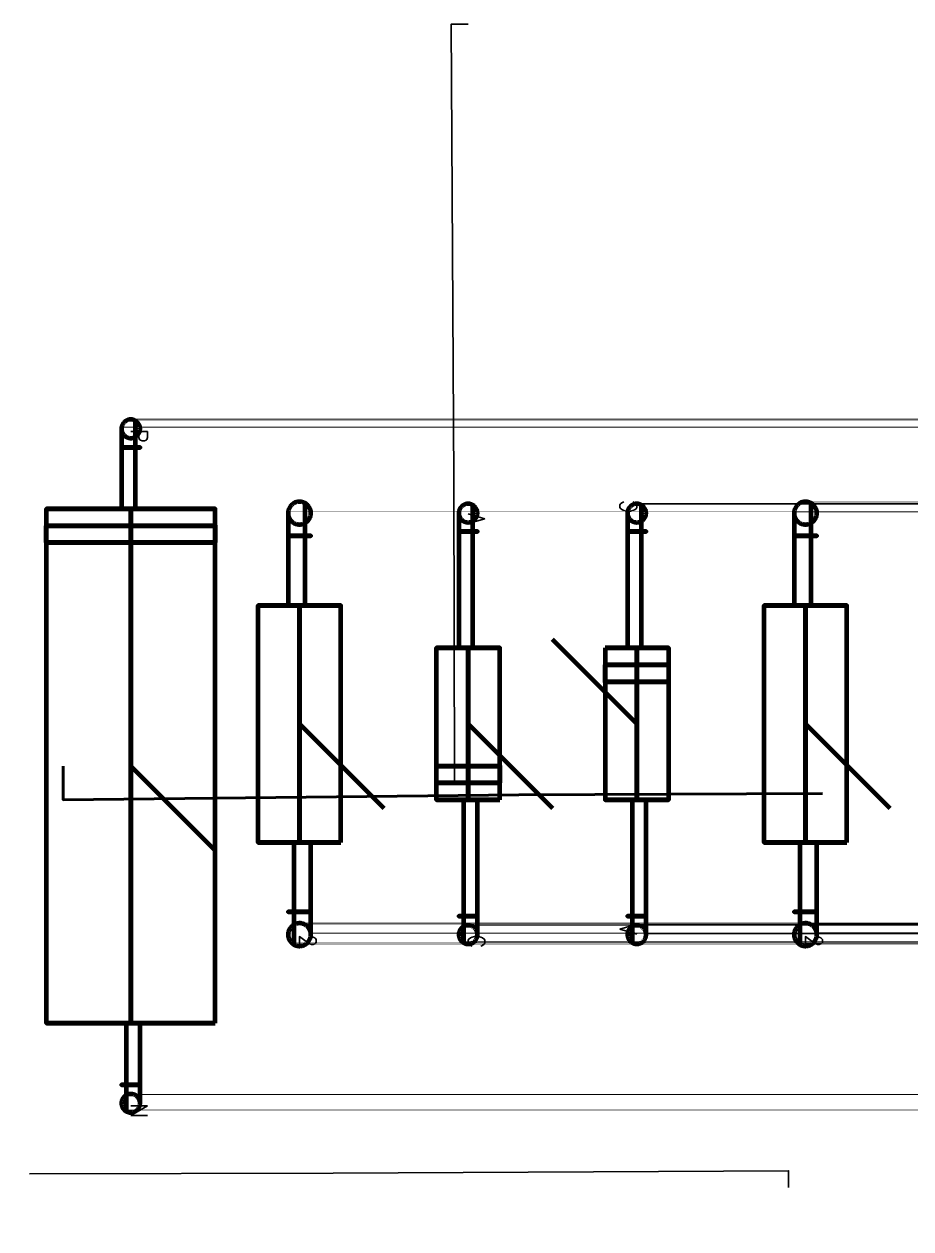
# Model space of a CAD drawing. Header units: inches. Extents: x -0.4 to 8, y -0.5 to 10.5.
# Drawn here: x 3.474 to 4.525, y 5.851 to 7.28 of the extents above; entities that cross this region are included whole.
import ezdxf

# ---------------------------------------------------------------- set-up
doc = ezdxf.new("R2010")
doc.units = ezdxf.units.IN
doc.header["$LTSCALE"] = 0.504853
doc.header["$MEASUREMENT"] = 0
for name, color, linetype in [('1', 7, 'Continuous'), ('2', 7, 'Continuous'), ('25', 7, 'Continuous'), ('3', 7, 'Continuous'), ('35', 7, 'Continuous'), ('5', 7, 'Continuous'), ('55', 7, 'Continuous')]:
    doc.layers.add(name, color=color, linetype=linetype)
doc.styles.get("Standard").update_dxf_attribs({"font": 'ROMANS.SHX'})

# ---------------------------------------------------------------- blocks, each defined once
blk = doc.blocks.new('T1')
at = {"color": 1, "linetype": 'Continuous', "lineweight": 211}
for p, q in [((-0.095, -0.095, 0.01), (-0.095, 0.495, 0.01)), ((-0.095, 0.495, 0.01), (-0.095, -0.095, 0.01)), ((-0.095, 0.495, 0.59), (0.495, 0.495, 0.59)), ((0.495, 0.495, 0.59), (-0.095, 0.495, 0.59)), ((-0.095, 0.495, 0.01), (-0.095, 0.495, 0.59)), ((0.495, 0.495, 0.01), (-0.095, 0.495, 0.01)), ((-0.095, 0.495, 0.01), (0.495, 0.495, 0.01)), ((-0.095, 0.495, 0.59), (-0.095, 0.495, 0.01)), ((-0.095, 0.495, 0.59), (-0.095, -0.095, 0.59)), ((-0.095, -0.095, 0.59), (-0.095, 0.495, 0.59)), ((-0.0475, 0.4945), (-0.0475, 0.4945, 0.01)), ((-0.0475, 0.4945), (-0.0475, 0.4945, 0.01)), ((0.4475, 0.4945), (0.4475, 0.4945, 0.01)), ((0.495, -0.095, 0.01), (0.495, 0.495, 0.01)), ((0.495, 0.495, 0.01), (0.495, -0.095, 0.01)), ((0.495, 0.495, 0.01), (0.495, 0.495, 0.59)), ((0.495, 0.495, 0.59), (0.495, 0.495, 0.01)), ((0.495, -0.095, 0.59), (0.495, 0.495, 0.59)), ((0.495, 0.495, 0.59), (0.495, -0.095, 0.59)), ((-0.0945, 0.4475), (-0.0945, 0.4475, 0.01)), ((-0.0945, 0.4475), (-0.0945, 0.4475, 0.01)), ((-0.0005, 0.4475, 0.01), (-0.0005, 0.4475)), ((-0.0005, 0.4475, 0.01), (-0.0005, 0.4475)), ((0.4005, 0.4475), (0.4005, 0.4475, 0.01)), ((0.4945, 0.4475, 0.01), (0.4945, 0.4475)), ((-0.0475, 0.4005), (-0.0475, 0.4005, 0.01)), ((-0.0475, 0.4005), (-0.0475, 0.4005, 0.01)), ((0.4475, 0.4005), (0.4475, 0.4005, 0.01)), ((-0.0475, -0.0005), (-0.0475, -0.0005, 0.01)), ((0.4475, -0.0005), (0.4475, -0.0005, 0.01)), ((-0.0945, -0.0475), (-0.0945, -0.0475, 0.01)), ((-0.0005, -0.0475, 0.01), (-0.0005, -0.0475)), ((0.4005, -0.0475), (0.4005, -0.0475, 0.01)), ((0.4945, -0.0475, 0.01), (0.4945, -0.0475)), ((-0.095, -0.095, 0.01), (0.495, -0.095, 0.01)), ((-0.095, -0.095, 0.59), (-0.095, -0.095, 0.01)), ((-0.095, -0.095, 0.01), (-0.095, -0.095, 0.59)), ((0.495, -0.095, 0.01), (-0.095, -0.095, 0.01)), ((0.495, -0.095, 0.59), (-0.095, -0.095, 0.59)), ((-0.095, -0.095, 0.59), (0.495, -0.095, 0.59)), ((-0.0475, -0.0945), (-0.0475, -0.0945, 0.01)), ((0.4475, -0.0945), (0.4475, -0.0945, 0.01)), ((0.495, -0.095, 0.59), (0.495, -0.095, 0.01)), ((0.495, -0.095, 0.01), (0.495, -0.095, 0.59))]:
    blk.add_line(p, q, dxfattribs=at)
for centre in [(-0.0475, 0.4475, 0.01), (-0.0475, 0.4475, 0.01), (0.4475, 0.4475, 0.01), (-0.0475, -0.0475, 0.01), (0.4475, -0.0475, 0.01)]:
    blk.add_circle(centre, 0.047, dxfattribs=at)
at = {"color": 1, "linetype": 'Continuous', "lineweight": 211, "extrusion": (0, 0, -1)}
for centre in [(0.0475, 0.4475), (0.0475, 0.4475), (-0.4475, 0.4475, -0.01), (-0.4475, 0.4475), (-0.4475, 0.4475), (0.0475, -0.0475, -0.01), (0.0475, -0.0475), (0.0475, -0.0475), (-0.4475, -0.0475, -0.01), (-0.4475, -0.0475), (-0.4475, -0.0475)]:
    blk.add_circle(centre, 0.047, dxfattribs=at)
at = {"layer": '1', "color": 2, "linetype": 'Continuous', "lineweight": 211}
for p, q in [((0, 0.416, 0.01), (0, 0.416, -0.122)), ((0, 0.416, 0.01), (0, 0.416, -0.122)), ((0.2, 0.416, 0.01), (0.2, 0.416, -0.122)), ((0.2, 0.416, 0.01), (0.2, 0.416, -0.122)), ((0.4, 0.416, 0.01), (0.4, 0.416, -0.122)), ((0.4, 0.416, 0.01), (0.4, 0.416, -0.122)), ((-0.016, 0.4, 0.01), (-0.016, 0.4, -0.122)), ((-0.016, 0.4, 0.01), (-0.016, 0.4, -0.122)), ((0.016, 0.4, 0.01), (0.016, 0.4, -0.122)), ((0.016, 0.4, 0.01), (0.016, 0.4, -0.122)), ((0.184, 0.4, 0.01), (0.184, 0.4, -0.122)), ((0.184, 0.4, 0.01), (0.184, 0.4, -0.122)), ((0.216, 0.4, 0.01), (0.216, 0.4, -0.122)), ((0.216, 0.4, 0.01), (0.216, 0.4, -0.122)), ((0.384, 0.4, 0.01), (0.384, 0.4, -0.122)), ((0.384, 0.4, 0.01), (0.384, 0.4, -0.122)), ((0.416, 0.4, 0.01), (0.416, 0.4, -0.122)), ((0.416, 0.4, 0.01), (0.416, 0.4, -0.122)), ((0, 0.384, -0.122), (0, 0.384, 0.01)), ((0, 0.384, -0.122), (0, 0.384, 0.01)), ((0.2, 0.384, -0.122), (0.2, 0.384, 0.01)), ((0.2, 0.384, -0.122), (0.2, 0.384, 0.01)), ((0.4, 0.384, -0.122), (0.4, 0.384, 0.01)), ((0.4, 0.384, -0.122), (0.4, 0.384, 0.01)), ((0, 0.016, 0.01), (0, 0.016, -0.122)), ((0.2, 0.016, 0.01), (0.2, 0.016, -0.122)), ((0.2, 0.016, 0.01), (0.2, 0.016, -0.122)), ((0.4, 0.016, 0.01), (0.4, 0.016, -0.122)), ((0.4, 0.016, 0.01), (0.4, 0.016, -0.122)), ((-0.016, 0, 0.01), (-0.016, 0, -0.122)), ((0.016, 0, 0.01), (0.016, 0, -0.122)), ((0.184, 0, 0.01), (0.184, 0, -0.122)), ((0.184, 0, 0.01), (0.184, 0, -0.122)), ((0.216, 0, 0.01), (0.216, 0, -0.122)), ((0.216, 0, 0.01), (0.216, 0, -0.122)), ((0.384, 0, 0.01), (0.384, 0, -0.122)), ((0.384, 0, 0.01), (0.384, 0, -0.122)), ((0.416, 0, 0.01), (0.416, 0, -0.122)), ((0.416, 0, 0.01), (0.416, 0, -0.122)), ((0, -0.016, -0.122), (0, -0.016, 0.01)), ((0.2, -0.016, -0.122), (0.2, -0.016, 0.01)), ((0.2, -0.016, -0.122), (0.2, -0.016, 0.01)), ((0.4, -0.016, -0.122), (0.4, -0.016, 0.01)), ((0.4, -0.016, -0.122), (0.4, -0.016, 0.01))]:
    blk.add_line(p, q, dxfattribs=at)
at = {"layer": '1', "color": 2, "linetype": 'Continuous', "lineweight": 211, "extrusion": (0, 0, -1)}
for centre in [(0, 0.4, 0.122), (0, 0.4, 0.122), (-0.2, 0.4, 0.122), (-0.2, 0.4, 0.122), (-0.4, 0.4, 0.122), (-0.4, 0.4, 0.122), (0, 0, 0.122), (-0.2, 0, 0.122), (-0.2, 0, 0.122), (-0.4, 0, 0.122), (-0.4, 0, 0.122)]:
    blk.add_circle(centre, 0.016, dxfattribs=at)
at = {"layer": '1', "color": 2, "linetype": 'Continuous', "lineweight": 211}
for centre in [(0, 0.4, 0.01), (0, 0.4, 0.01), (0, 0.4, 0.01), (0.2, 0.4, 0.01), (0.2, 0.4, 0.01), (0.2, 0.4, 0.01), (0.4, 0.4, 0.01), (0.4, 0.4, 0.01), (0.4, 0.4, 0.01), (0, 0, 0.01), (0, 0, 0.01), (0.2, 0, 0.01), (0.2, 0, 0.01), (0.2, 0, 0.01), (0.4, 0, 0.01), (0.4, 0, 0.01), (0.4, 0, 0.01)]:
    blk.add_circle(centre, 0.016, dxfattribs=at)
at = {"layer": '2', "color": 3, "linetype": 'Continuous', "lineweight": 211}
blk.add_line((0.2, 0.2, 0.3), (0.3, 0.3, 0.4), dxfattribs=at)
blk.add_point((0.2, 0.2, 0.3), dxfattribs=at)
at = {"layer": '3', "color": 5, "linetype": 'Continuous', "lineweight": 211, "char_height": 0.04, "attachment_point": 1}
for s, insert in [('{\\W1.006829;6}', (0, 0.44)), ('{\\W0.852075;5}', (0.2, 0.44)), ('{\\W0.795270;4}', (0.4, 0.44)), ('{\\W0.852075;2}', (0.2, 0.04)), ('{\\W0.852075;3}', (0.4, 0.04)), ('{\\W105.000000;1}', (0, 0.04))]:
    blk.add_mtext(s, dxfattribs=dict(at, insert=insert))
blk = doc.blocks.new('C14')
at = {"color": 1, "linetype": 'Continuous', "lineweight": 211}
for p, q in [((0.135, 0.1005, 0.1), (0.115, 0.1005, 0.1)), ((0.705, 0.1, 0.1), (0.095, 0.1, 0.1)), ((0.705, 0.1, 0.1), (0.095, 0.1, 0.1)), ((0.705, 0.1, 0.1), (0.095, 0.1, 0.1)), ((0.705, 0), (0.095, 0)), ((0.095, 0, 0.2), (0.705, 0, 0.2)), ((0.705, 0), (0.095, 0)), ((0.095, 0, 0.2), (0.705, 0, 0.2)), ((0.705, 0), (0.095, 0)), ((0.095, 0, 0.2), (0.705, 0, 0.2)), ((0.135, 0, -0.0005), (0.115, 0, -0.0005)), ((0.115, 0, 0.2005), (0.135, 0, 0.2005)), ((0.705, -0.1, 0.1), (0.095, -0.1, 0.1)), ((0.705, -0.1, 0.1), (0.095, -0.1, 0.1)), ((0.705, -0.1, 0.1), (0.095, -0.1, 0.1)), ((0.135, -0.1005, 0.1), (0.115, -0.1005, 0.1))]:
    blk.add_line(p, q, dxfattribs=at)
at = {"color": 1, "linetype": 'Continuous', "lineweight": 211, "extrusion": (-1, 0, 0)}
for centre, radius in [((0, 0.1, -0.115), 0.1005), ((0, 0.1, -0.095), 0.1), ((0, 0.1, -0.095), 0.1), ((0, 0.1, -0.095), 0.1)]:
    blk.add_circle(centre, radius, dxfattribs=at)
at = {"color": 1, "linetype": 'Continuous', "lineweight": 211, "extrusion": (1, 0, 0)}
for centre, radius in [((0, 0.1, 0.135), 0.1005), ((0, 0.1, 0.095), 0.1), ((0, 0.1, 0.705), 0.1), ((0, 0.1, 0.705), 0.1), ((0, 0.1, 0.705), 0.1), ((0, 0.1, 0.705), 0.1)]:
    blk.add_circle(centre, radius, dxfattribs=at)
at = {"layer": '1', "color": 2, "linetype": 'Continuous', "lineweight": 211}
for points, weights, knots in [([(0, -0.011, -0.082), (-0.019053, -0.011, -0.082), (-0.009526, 0.0055, -0.082), (0, 0.022, -0.082), (0.009526, 0.0055, -0.082), (0.019053, -0.011, -0.082), (0, -0.011, -0.082)], [1, 0.5, 1, 0.5, 1, 0.5, 1], [0, 0, 0, 0.33333333, 0.33333333, 0.66666667, 0.66666667, 1, 1, 1]), ([(0, -0.011, 0.078), (-0.019053, -0.011, 0.078), (-0.009526, 0.0055, 0.078), (0, 0.022, 0.078), (0.009526, 0.0055, 0.078), (0.019053, -0.011, 0.078), (0, -0.011, 0.078)], [1, 0.5, 1, 0.5, 1, 0.5, 1], [0, 0, 0, 0.33333333, 0.33333333, 0.66666667, 0.66666667, 1, 1, 1]), ([(0.095, 0.0055, 0.109526), (0.0585, 0.0055, 0.109526), (0.022, 0.0055, 0.109526), (-0.009526, 0.0055, 0.109526), (-0.009526, 0.0055, 0.078), (-0.009526, 0.0055, -0.002), (-0.009526, 0.0055, -0.082)], [1, 1, 1, 0.707106781187, 1, 1, 1], [0, 0, 0, 0.27639716, 0.27639716, 0.394198, 0.394198, 1, 1, 1]), ([(0.095, 0.0055, 0.090474), (0.0585, 0.0055, 0.090474), (0.022, 0.0055, 0.090474), (0.009526, 0.0055, 0.090474), (0.009526, 0.0055, 0.078), (0.009526, 0.0055, -0.002), (0.009526, 0.0055, -0.082)], [1, 1, 1, 0.707106781187, 1, 1, 1], [0, 0, 0, 0.27639716, 0.27639716, 0.394198, 0.394198, 1, 1, 1]), ([(0.022, -0.011, 0.1), (0.022, -0.011, 0.119053), (0.022, 0.0055, 0.109526), (0.022, 0.022, 0.1), (0.022, 0.0055, 0.090474), (0.022, -0.011, 0.080947), (0.022, -0.011, 0.1)], [1, 0.5, 1, 0.5, 1, 0.5, 1], [0, 0, 0, 0.33333333, 0.33333333, 0.66666667, 0.66666667, 1, 1, 1]), ([(0.095, -0.011, 0.1), (0.095, -0.011, 0.080947), (0.095, 0.0055, 0.090474), (0.095, 0.022, 0.1), (0.095, 0.0055, 0.109526), (0.095, -0.011, 0.119053), (0.095, -0.011, 0.1)], [1, 0.5, 1, 0.5, 1, 0.5, 1], [0, 0, 0, 0.33333333, 0.33333333, 0.66666667, 0.66666667, 1, 1, 1]), ([(0.8, 0.011, -0.082), (0.8, 0.011, -0.002), (0.8, 0.011, 0.078), (0.8, 0.011, 0.1), (0.778, 0.011, 0.1), (0.7415, 0.011, 0.1), (0.705, 0.011, 0.1)], [1, 1, 1, 0.707106781187, 1, 1, 1], [0, 0, 0, 0.605802, 0.605802, 0.72360284, 0.72360284, 1, 1, 1]), ([(0.705, 0.011, 0.1), (0.705, 0.011, 0.080947), (0.705, -0.0055, 0.090474), (0.705, -0.022, 0.1), (0.705, -0.0055, 0.109526), (0.705, 0.011, 0.119053), (0.705, 0.011, 0.1)], [1, 0.5, 1, 0.5, 1, 0.5, 1], [0, 0, 0, 0.33333333, 0.33333333, 0.66666667, 0.66666667, 1, 1, 1]), ([(0.778, 0.011, 0.1), (0.778, 0.011, 0.119053), (0.778, -0.0055, 0.109526), (0.778, -0.022, 0.1), (0.778, -0.0055, 0.090474), (0.778, 0.011, 0.080947), (0.778, 0.011, 0.1)], [1, 0.5, 1, 0.5, 1, 0.5, 1], [0, 0, 0, 0.33333333, 0.33333333, 0.66666667, 0.66666667, 1, 1, 1]), ([(0.8, 0.011, 0.078), (0.819053, 0.011, 0.078), (0.809526, -0.0055, 0.078), (0.8, -0.022, 0.078), (0.790474, -0.0055, 0.078), (0.780947, 0.011, 0.078), (0.8, 0.011, 0.078)], [1, 0.5, 1, 0.5, 1, 0.5, 1], [0, 0, 0, 0.33333333, 0.33333333, 0.66666667, 0.66666667, 1, 1, 1]), ([(0.8, 0.011, -0.082), (0.819053, 0.011, -0.082), (0.809526, -0.0055, -0.082), (0.8, -0.022, -0.082), (0.790474, -0.0055, -0.082), (0.780947, 0.011, -0.082), (0.8, 0.011, -0.082)], [1, 0.5, 1, 0.5, 1, 0.5, 1], [0, 0, 0, 0.33333333, 0.33333333, 0.66666667, 0.66666667, 1, 1, 1]), ([(0, -0.011, -0.082), (0, -0.011, -0.002), (0, -0.011, 0.078), (0, -0.011, 0.1), (0.022, -0.011, 0.1), (0.0585, -0.011, 0.1), (0.095, -0.011, 0.1)], [1, 1, 1, 0.707106781187, 1, 1, 1], [0, 0, 0, 0.605802, 0.605802, 0.72360284, 0.72360284, 1, 1, 1]), ([(0.705, -0.0055, 0.109526), (0.7415, -0.0055, 0.109526), (0.778, -0.0055, 0.109526), (0.809526, -0.0055, 0.109526), (0.809526, -0.0055, 0.078), (0.809526, -0.0055, -0.002), (0.809526, -0.0055, -0.082)], [1, 1, 1, 0.707106781187, 1, 1, 1], [0, 0, 0, 0.27639716, 0.27639716, 0.394198, 0.394198, 1, 1, 1]), ([(0.705, -0.0055, 0.090474), (0.7415, -0.0055, 0.090474), (0.778, -0.0055, 0.090474), (0.790474, -0.0055, 0.090474), (0.790474, -0.0055, 0.078), (0.790474, -0.0055, -0.002), (0.790474, -0.0055, -0.082)], [1, 1, 1, 0.707106781187, 1, 1, 1], [0, 0, 0, 0.27639716, 0.27639716, 0.394198, 0.394198, 1, 1, 1])]:
    blk.add_rational_spline(points, weights, degree=2, knots=knots, dxfattribs=at)
at = {"layer": '2', "color": 2, "linetype": 'Continuous', "lineweight": 211}
blk.add_line((0.4, 0, 0.1), (0.5, 0.1, 0.2), dxfattribs=at)
blk.add_point((0.4, 0, 0.1), dxfattribs=at)
at = {"layer": '3', "color": 2, "linetype": 'Continuous', "lineweight": 211, "char_height": 0.02, "attachment_point": 1}
for s, insert in [('{\\W0.934950;P}', (0, 0.02)), ('{\\W0.934950;N}', (0.8, 0.02))]:
    blk.add_mtext(s, dxfattribs=dict(at, insert=insert))
blk = doc.blocks.new('35493')
at = {"color": 1, "linetype": 'Continuous', "lineweight": 211}
for p, q in [((0.3905, 0.049, 0.049), (0.1095, 0.049, 0.049)), ((0.3905, 0.049, 0.049), (0.1095, 0.049, 0.049)), ((0.3905, 0.049, 0.049), (0.1095, 0.049, 0.049)), ((0.1095, 0, 0.098), (0.3905, 0, 0.098)), ((0.3905, 0), (0.1095, 0)), ((0.1095, 0, 0.098), (0.3905, 0, 0.098)), ((0.3905, 0), (0.1095, 0)), ((0.1095, 0, 0.098), (0.3905, 0, 0.098)), ((0.3905, 0), (0.1095, 0)), ((0.3905, -0.049, 0.049), (0.1095, -0.049, 0.049)), ((0.3905, -0.049, 0.049), (0.1095, -0.049, 0.049)), ((0.3905, -0.049, 0.049), (0.1095, -0.049, 0.049))]:
    blk.add_line(p, q, dxfattribs=at)
at = {"color": 1, "linetype": 'Continuous', "lineweight": 211, "extrusion": (-1, 0, 0)}
blk.add_circle((0, 0.049, -0.1095), 0.049, dxfattribs=at)
blk.add_circle((0, 0.049, -0.1095), 0.049, dxfattribs=at)
blk.add_circle((0, 0.049, -0.1095), 0.049, dxfattribs=at)
at = {"color": 1, "linetype": 'Continuous', "lineweight": 211, "extrusion": (1, 0, 0)}
for centre in [(0, 0.049, 0.1095), (0, 0.049, 0.3905), (0, 0.049, 0.3905), (0, 0.049, 0.3905), (0, 0.049, 0.3905)]:
    blk.add_circle(centre, 0.049, dxfattribs=at)
at = {"layer": '1', "color": 2, "linetype": 'Continuous', "lineweight": 211}
for points, weights, knots in [([(0, -0.0135, -0.082), (-0.023383, -0.0135, -0.082), (-0.011691, 0.00675, -0.082), (0, 0.027, -0.082), (0.011691, 0.00675, -0.082), (0.023383, -0.0135, -0.082), (0, -0.0135, -0.082)], [1, 0.5, 1, 0.5, 1, 0.5, 1], [0, 0, 0, 0.33333333, 0.33333333, 0.66666667, 0.66666667, 1, 1, 1]), ([(0, -0.0135, 0.022), (-0.023383, -0.0135, 0.022), (-0.011691, 0.00675, 0.022), (0, 0.027, 0.022), (0.011691, 0.00675, 0.022), (0.023383, -0.0135, 0.022), (0, -0.0135, 0.022)], [1, 0.5, 1, 0.5, 1, 0.5, 1], [0, 0, 0, 0.33333333, 0.33333333, 0.66666667, 0.66666667, 1, 1, 1]), ([(0.1095, 0.00675, 0.060691), (0.06825, 0.00675, 0.060691), (0.027, 0.00675, 0.060691), (-0.011691, 0.00675, 0.060691), (-0.011691, 0.00675, 0.022), (-0.011691, 0.00675, -0.03), (-0.011691, 0.00675, -0.082)], [1, 1, 1, 0.707106781187, 1, 1, 1], [0, 0, 0, 0.36718274, 0.36718274, 0.53712722, 0.53712722, 1, 1, 1]), ([(0.1095, 0.00675, 0.037309), (0.06825, 0.00675, 0.037309), (0.027, 0.00675, 0.037309), (0.011691, 0.00675, 0.037309), (0.011691, 0.00675, 0.022), (0.011691, 0.00675, -0.03), (0.011691, 0.00675, -0.082)], [1, 1, 1, 0.707106781187, 1, 1, 1], [0, 0, 0, 0.36718274, 0.36718274, 0.53712722, 0.53712722, 1, 1, 1]), ([(0.027, -0.0135, 0.049), (0.027, -0.0135, 0.072383), (0.027, 0.00675, 0.060691), (0.027, 0.027, 0.049), (0.027, 0.00675, 0.037309), (0.027, -0.0135, 0.025617), (0.027, -0.0135, 0.049)], [1, 0.5, 1, 0.5, 1, 0.5, 1], [0, 0, 0, 0.33333333, 0.33333333, 0.66666667, 0.66666667, 1, 1, 1]), ([(0.1095, -0.0135, 0.049), (0.1095, -0.0135, 0.025617), (0.1095, 0.00675, 0.037309), (0.1095, 0.027, 0.049), (0.1095, 0.00675, 0.060691), (0.1095, -0.0135, 0.072383), (0.1095, -0.0135, 0.049)], [1, 0.5, 1, 0.5, 1, 0.5, 1], [0, 0, 0, 0.33333333, 0.33333333, 0.66666667, 0.66666667, 1, 1, 1]), ([(0.5, 0.0135, -0.082), (0.5, 0.0135, -0.03), (0.5, 0.0135, 0.022), (0.5, 0.0135, 0.049), (0.473, 0.0135, 0.049), (0.43175, 0.0135, 0.049), (0.3905, 0.0135, 0.049)], [1, 1, 1, 0.707106781187, 1, 1, 1], [0, 0, 0, 0.46287278, 0.46287278, 0.63281726, 0.63281726, 1, 1, 1]), ([(0.3905, 0.0135, 0.049), (0.3905, 0.0135, 0.025617), (0.3905, -0.00675, 0.037309), (0.3905, -0.027, 0.049), (0.3905, -0.00675, 0.060691), (0.3905, 0.0135, 0.072383), (0.3905, 0.0135, 0.049)], [1, 0.5, 1, 0.5, 1, 0.5, 1], [0, 0, 0, 0.33333333, 0.33333333, 0.66666667, 0.66666667, 1, 1, 1]), ([(0.473, 0.0135, 0.049), (0.473, 0.0135, 0.072383), (0.473, -0.00675, 0.060691), (0.473, -0.027, 0.049), (0.473, -0.00675, 0.037309), (0.473, 0.0135, 0.025617), (0.473, 0.0135, 0.049)], [1, 0.5, 1, 0.5, 1, 0.5, 1], [0, 0, 0, 0.33333333, 0.33333333, 0.66666667, 0.66666667, 1, 1, 1]), ([(0.5, 0.0135, 0.022), (0.523383, 0.0135, 0.022), (0.511691, -0.00675, 0.022), (0.5, -0.027, 0.022), (0.488309, -0.00675, 0.022), (0.476617, 0.0135, 0.022), (0.5, 0.0135, 0.022)], [1, 0.5, 1, 0.5, 1, 0.5, 1], [0, 0, 0, 0.33333333, 0.33333333, 0.66666667, 0.66666667, 1, 1, 1]), ([(0.5, 0.0135, -0.082), (0.523383, 0.0135, -0.082), (0.511691, -0.00675, -0.082), (0.5, -0.027, -0.082), (0.488309, -0.00675, -0.082), (0.476617, 0.0135, -0.082), (0.5, 0.0135, -0.082)], [1, 0.5, 1, 0.5, 1, 0.5, 1], [0, 0, 0, 0.33333333, 0.33333333, 0.66666667, 0.66666667, 1, 1, 1]), ([(0, -0.0135, -0.082), (0, -0.0135, -0.03), (0, -0.0135, 0.022), (0, -0.0135, 0.049), (0.027, -0.0135, 0.049), (0.06825, -0.0135, 0.049), (0.1095, -0.0135, 0.049)], [1, 1, 1, 0.707106781187, 1, 1, 1], [0, 0, 0, 0.46287278, 0.46287278, 0.63281726, 0.63281726, 1, 1, 1]), ([(0.3905, -0.00675, 0.060691), (0.43175, -0.00675, 0.060691), (0.473, -0.00675, 0.060691), (0.511691, -0.00675, 0.060691), (0.511691, -0.00675, 0.022), (0.511691, -0.00675, -0.03), (0.511691, -0.00675, -0.082)], [1, 1, 1, 0.707106781187, 1, 1, 1], [0, 0, 0, 0.36718274, 0.36718274, 0.53712722, 0.53712722, 1, 1, 1]), ([(0.3905, -0.00675, 0.037309), (0.43175, -0.00675, 0.037309), (0.473, -0.00675, 0.037309), (0.488309, -0.00675, 0.037309), (0.488309, -0.00675, 0.022), (0.488309, -0.00675, -0.03), (0.488309, -0.00675, -0.082)], [1, 1, 1, 0.707106781187, 1, 1, 1], [0, 0, 0, 0.36718274, 0.36718274, 0.53712722, 0.53712722, 1, 1, 1])]:
    blk.add_rational_spline(points, weights, degree=2, knots=knots, dxfattribs=at)
at = {"layer": '2', "color": 2, "linetype": 'Continuous', "lineweight": 211}
blk.add_line((0.25, 0, 0.049), (0.35, 0.1, 0.149), dxfattribs=at)
blk.add_point((0.25, 0, 0.049), dxfattribs=at)
at = {"layer": '3', "color": 2, "linetype": 'Continuous', "lineweight": 211, "char_height": 0.02, "attachment_point": 1}
for s, insert in [('{\\W0.852075;2}', (0.5, 0.02)), ('{\\W210.000000;1}', (0, 0.02))]:
    blk.add_mtext(s, dxfattribs=dict(at, insert=insert))
blk = doc.blocks.new('CR1')
at = {"color": 1, "linetype": 'Continuous', "lineweight": 211}
for p, q in [((0.34, 0.0375, 0.0375), (0.16, 0.0375, 0.0375)), ((0.34, 0.0375, 0.0375), (0.16, 0.0375, 0.0375)), ((0.34, 0.0375, 0.0375), (0.16, 0.0375, 0.0375)), ((0.32, 0.038, 0.0375), (0.3, 0.038, 0.0375)), ((0.34, 0), (0.16, 0)), ((0.16, 0, 0.075), (0.34, 0, 0.075)), ((0.34, 0), (0.16, 0)), ((0.16, 0, 0.075), (0.34, 0, 0.075)), ((0.34, 0), (0.16, 0)), ((0.16, 0, 0.075), (0.34, 0, 0.075)), ((0.3, 0, 0.0755), (0.32, 0, 0.0755)), ((0.3, 0, -0.0005), (0.32, 0, -0.0005)), ((0.34, -0.0375, 0.0375), (0.16, -0.0375, 0.0375)), ((0.34, -0.0375, 0.0375), (0.16, -0.0375, 0.0375)), ((0.34, -0.0375, 0.0375), (0.16, -0.0375, 0.0375)), ((0.3, -0.038, 0.0375), (0.32, -0.038, 0.0375))]:
    blk.add_line(p, q, dxfattribs=at)
at = {"color": 1, "linetype": 'Continuous', "lineweight": 211, "extrusion": (-1, 0, 0)}
for centre, radius in [((0, 0.0375, -0.16), 0.0375), ((0, 0.0375, -0.16), 0.0375), ((0, 0.0375, -0.16), 0.0375), ((0, 0.0375, -0.3), 0.038)]:
    blk.add_circle(centre, radius, dxfattribs=at)
at = {"color": 1, "linetype": 'Continuous', "lineweight": 211, "extrusion": (1, 0, 0)}
for centre, radius in [((0, 0.0375, 0.16), 0.0375), ((0, 0.0375, 0.32), 0.038), ((0, 0.0375, 0.34), 0.0375), ((0, 0.0375, 0.34), 0.0375), ((0, 0.0375, 0.34), 0.0375), ((0, 0.0375, 0.34), 0.0375)]:
    blk.add_circle(centre, radius, dxfattribs=at)
at = {"layer": '1', "color": 2, "linetype": 'Continuous', "lineweight": 211}
for points, weights, knots in [([(0, -0.011, -0.082), (-0.019053, -0.011, -0.082), (-0.009526, 0.0055, -0.082), (0, 0.022, -0.082), (0.009526, 0.0055, -0.082), (0.019053, -0.011, -0.082), (0, -0.011, -0.082)], [1, 0.5, 1, 0.5, 1, 0.5, 1], [0, 0, 0, 0.33333333, 0.33333333, 0.66666667, 0.66666667, 1, 1, 1]), ([(0, -0.011, 0.0155), (-0.019053, -0.011, 0.0155), (-0.009526, 0.0055, 0.0155), (0, 0.022, 0.0155), (0.009526, 0.0055, 0.0155), (0.019053, -0.011, 0.0155), (0, -0.011, 0.0155)], [1, 0.5, 1, 0.5, 1, 0.5, 1], [0, 0, 0, 0.33333333, 0.33333333, 0.66666667, 0.66666667, 1, 1, 1]), ([(0.16, 0.0055, 0.047026), (0.091, 0.0055, 0.047026), (0.022, 0.0055, 0.047026), (-0.009526, 0.0055, 0.047026), (-0.009526, 0.0055, 0.0155), (-0.009526, 0.0055, -0.03325), (-0.009526, 0.0055, -0.082)], [1, 1, 1, 0.707106781187, 1, 1, 1], [0, 0, 0, 0.51760475, 0.51760475, 0.63430099, 0.63430099, 1, 1, 1]), ([(0.16, 0.0055, 0.027974), (0.091, 0.0055, 0.027974), (0.022, 0.0055, 0.027974), (0.009526, 0.0055, 0.027974), (0.009526, 0.0055, 0.0155), (0.009526, 0.0055, -0.03325), (0.009526, 0.0055, -0.082)], [1, 1, 1, 0.707106781187, 1, 1, 1], [0, 0, 0, 0.51760475, 0.51760475, 0.63430099, 0.63430099, 1, 1, 1]), ([(0.022, -0.011, 0.0375), (0.022, -0.011, 0.056553), (0.022, 0.0055, 0.047026), (0.022, 0.022, 0.0375), (0.022, 0.0055, 0.027974), (0.022, -0.011, 0.018447), (0.022, -0.011, 0.0375)], [1, 0.5, 1, 0.5, 1, 0.5, 1], [0, 0, 0, 0.33333333, 0.33333333, 0.66666667, 0.66666667, 1, 1, 1]), ([(0.16, -0.011, 0.0375), (0.16, -0.011, 0.018447), (0.16, 0.0055, 0.027974), (0.16, 0.022, 0.0375), (0.16, 0.0055, 0.047026), (0.16, -0.011, 0.056553), (0.16, -0.011, 0.0375)], [1, 0.5, 1, 0.5, 1, 0.5, 1], [0, 0, 0, 0.33333333, 0.33333333, 0.66666667, 0.66666667, 1, 1, 1]), ([(0.5, 0.011, -0.082), (0.5, 0.011, -0.03325), (0.5, 0.011, 0.0155), (0.5, 0.011, 0.0375), (0.478, 0.011, 0.0375), (0.409, 0.011, 0.0375), (0.34, 0.011, 0.0375)], [1, 1, 1, 0.707106781187, 1, 1, 1], [0, 0, 0, 0.36569901, 0.36569901, 0.48239525, 0.48239525, 1, 1, 1]), ([(0.34, 0.011, 0.0375), (0.34, 0.011, 0.018447), (0.34, -0.0055, 0.027974), (0.34, -0.022, 0.0375), (0.34, -0.0055, 0.047026), (0.34, 0.011, 0.056553), (0.34, 0.011, 0.0375)], [1, 0.5, 1, 0.5, 1, 0.5, 1], [0, 0, 0, 0.33333333, 0.33333333, 0.66666667, 0.66666667, 1, 1, 1]), ([(0.478, 0.011, 0.0375), (0.478, 0.011, 0.056553), (0.478, -0.0055, 0.047026), (0.478, -0.022, 0.0375), (0.478, -0.0055, 0.027974), (0.478, 0.011, 0.018447), (0.478, 0.011, 0.0375)], [1, 0.5, 1, 0.5, 1, 0.5, 1], [0, 0, 0, 0.33333333, 0.33333333, 0.66666667, 0.66666667, 1, 1, 1]), ([(0.5, 0.011, 0.0155), (0.519053, 0.011, 0.0155), (0.509526, -0.0055, 0.0155), (0.5, -0.022, 0.0155), (0.490474, -0.0055, 0.0155), (0.480947, 0.011, 0.0155), (0.5, 0.011, 0.0155)], [1, 0.5, 1, 0.5, 1, 0.5, 1], [0, 0, 0, 0.33333333, 0.33333333, 0.66666667, 0.66666667, 1, 1, 1]), ([(0.5, 0.011, -0.082), (0.519053, 0.011, -0.082), (0.509526, -0.0055, -0.082), (0.5, -0.022, -0.082), (0.490474, -0.0055, -0.082), (0.480947, 0.011, -0.082), (0.5, 0.011, -0.082)], [1, 0.5, 1, 0.5, 1, 0.5, 1], [0, 0, 0, 0.33333333, 0.33333333, 0.66666667, 0.66666667, 1, 1, 1]), ([(0, -0.011, -0.082), (0, -0.011, -0.03325), (0, -0.011, 0.0155), (0, -0.011, 0.0375), (0.022, -0.011, 0.0375), (0.091, -0.011, 0.0375), (0.16, -0.011, 0.0375)], [1, 1, 1, 0.707106781187, 1, 1, 1], [0, 0, 0, 0.36569901, 0.36569901, 0.48239525, 0.48239525, 1, 1, 1]), ([(0.34, -0.0055, 0.047026), (0.409, -0.0055, 0.047026), (0.478, -0.0055, 0.047026), (0.509526, -0.0055, 0.047026), (0.509526, -0.0055, 0.0155), (0.509526, -0.0055, -0.03325), (0.509526, -0.0055, -0.082)], [1, 1, 1, 0.707106781187, 1, 1, 1], [0, 0, 0, 0.51760475, 0.51760475, 0.63430099, 0.63430099, 1, 1, 1]), ([(0.34, -0.0055, 0.027974), (0.409, -0.0055, 0.027974), (0.478, -0.0055, 0.027974), (0.490474, -0.0055, 0.027974), (0.490474, -0.0055, 0.0155), (0.490474, -0.0055, -0.03325), (0.490474, -0.0055, -0.082)], [1, 1, 1, 0.707106781187, 1, 1, 1], [0, 0, 0, 0.51760475, 0.51760475, 0.63430099, 0.63430099, 1, 1, 1])]:
    blk.add_rational_spline(points, weights, degree=2, knots=knots, dxfattribs=at)
at = {"layer": '2', "color": 2, "linetype": 'Continuous', "lineweight": 211}
blk.add_line((0.25, 0, 0.0375), (0.35, 0.1, 0.1375), dxfattribs=at)
blk.add_point((0.25, 0, 0.0375), dxfattribs=at)
at = {"layer": '3', "color": 2, "linetype": 'Continuous', "lineweight": 211, "char_height": 0.02, "attachment_point": 1}
for s, insert in [('{\\W0.859491;A}', (0, 0.02)), ('{\\W0.872620;C}', (0.5, 0.02))]:
    blk.add_mtext(s, dxfattribs=dict(at, insert=insert))
blk = doc.blocks.new('35963')
at = {"color": 1, "linetype": 'Continuous', "lineweight": 211}
for p, q in [((0.3905, 0.049, 0.049), (0.1095, 0.049, 0.049)), ((0.3905, 0.049, 0.049), (0.1095, 0.049, 0.049)), ((0.1095, 0, 0.098), (0.3905, 0, 0.098)), ((0.3905, 0), (0.1095, 0)), ((0.1095, 0, 0.098), (0.3905, 0, 0.098)), ((0.3905, 0), (0.1095, 0)), ((0.3905, -0.049, 0.049), (0.1095, -0.049, 0.049)), ((0.3905, -0.049, 0.049), (0.1095, -0.049, 0.049))]:
    blk.add_line(p, q, dxfattribs=at)
at = {"color": 1, "linetype": 'Continuous', "lineweight": 211, "extrusion": (-1, 0, 0)}
blk.add_circle((0, 0.049, -0.1095), 0.049, dxfattribs=at)
blk.add_circle((0, 0.049, -0.1095), 0.049, dxfattribs=at)
at = {"color": 1, "linetype": 'Continuous', "lineweight": 211, "extrusion": (1, 0, 0)}
for centre in [(0, 0.049, 0.1095), (0, 0.049, 0.1095), (0, 0.049, 0.3905), (0, 0.049, 0.3905), (0, 0.049, 0.3905), (0, 0.049, 0.3905)]:
    blk.add_circle(centre, 0.049, dxfattribs=at)
at = {"layer": '1', "color": 2, "linetype": 'Continuous', "lineweight": 211}
for points, weights, knots in [([(0, -0.0135, -0.082), (-0.023383, -0.0135, -0.082), (-0.011691, 0.00675, -0.082), (0, 0.027, -0.082), (0.011691, 0.00675, -0.082), (0.023383, -0.0135, -0.082), (0, -0.0135, -0.082)], [1, 0.5, 1, 0.5, 1, 0.5, 1], [0, 0, 0, 0.33333333, 0.33333333, 0.66666667, 0.66666667, 1, 1, 1]), ([(0, -0.0135, 0.022), (-0.023383, -0.0135, 0.022), (-0.011691, 0.00675, 0.022), (0, 0.027, 0.022), (0.011691, 0.00675, 0.022), (0.023383, -0.0135, 0.022), (0, -0.0135, 0.022)], [1, 0.5, 1, 0.5, 1, 0.5, 1], [0, 0, 0, 0.33333333, 0.33333333, 0.66666667, 0.66666667, 1, 1, 1]), ([(0.1095, 0.00675, 0.060691), (0.06825, 0.00675, 0.060691), (0.027, 0.00675, 0.060691), (-0.011691, 0.00675, 0.060691), (-0.011691, 0.00675, 0.022), (-0.011691, 0.00675, -0.03), (-0.011691, 0.00675, -0.082)], [1, 1, 1, 0.707106781187, 1, 1, 1], [0, 0, 0, 0.36718274, 0.36718274, 0.53712722, 0.53712722, 1, 1, 1]), ([(0.1095, 0.00675, 0.037309), (0.06825, 0.00675, 0.037309), (0.027, 0.00675, 0.037309), (0.011691, 0.00675, 0.037309), (0.011691, 0.00675, 0.022), (0.011691, 0.00675, -0.03), (0.011691, 0.00675, -0.082)], [1, 1, 1, 0.707106781187, 1, 1, 1], [0, 0, 0, 0.36718274, 0.36718274, 0.53712722, 0.53712722, 1, 1, 1]), ([(0.027, -0.0135, 0.049), (0.027, -0.0135, 0.072383), (0.027, 0.00675, 0.060691), (0.027, 0.027, 0.049), (0.027, 0.00675, 0.037309), (0.027, -0.0135, 0.025617), (0.027, -0.0135, 0.049)], [1, 0.5, 1, 0.5, 1, 0.5, 1], [0, 0, 0, 0.33333333, 0.33333333, 0.66666667, 0.66666667, 1, 1, 1]), ([(0.1095, -0.0135, 0.049), (0.1095, -0.0135, 0.025617), (0.1095, 0.00675, 0.037309), (0.1095, 0.027, 0.049), (0.1095, 0.00675, 0.060691), (0.1095, -0.0135, 0.072383), (0.1095, -0.0135, 0.049)], [1, 0.5, 1, 0.5, 1, 0.5, 1], [0, 0, 0, 0.33333333, 0.33333333, 0.66666667, 0.66666667, 1, 1, 1]), ([(0.5, 0.0135, -0.082), (0.5, 0.0135, -0.03), (0.5, 0.0135, 0.022), (0.5, 0.0135, 0.049), (0.473, 0.0135, 0.049), (0.43175, 0.0135, 0.049), (0.3905, 0.0135, 0.049)], [1, 1, 1, 0.707106781187, 1, 1, 1], [0, 0, 0, 0.46287278, 0.46287278, 0.63281726, 0.63281726, 1, 1, 1]), ([(0.3905, 0.0135, 0.049), (0.3905, 0.0135, 0.025617), (0.3905, -0.00675, 0.037309), (0.3905, -0.027, 0.049), (0.3905, -0.00675, 0.060691), (0.3905, 0.0135, 0.072383), (0.3905, 0.0135, 0.049)], [1, 0.5, 1, 0.5, 1, 0.5, 1], [0, 0, 0, 0.33333333, 0.33333333, 0.66666667, 0.66666667, 1, 1, 1]), ([(0.473, 0.0135, 0.049), (0.473, 0.0135, 0.072383), (0.473, -0.00675, 0.060691), (0.473, -0.027, 0.049), (0.473, -0.00675, 0.037309), (0.473, 0.0135, 0.025617), (0.473, 0.0135, 0.049)], [1, 0.5, 1, 0.5, 1, 0.5, 1], [0, 0, 0, 0.33333333, 0.33333333, 0.66666667, 0.66666667, 1, 1, 1]), ([(0.5, 0.0135, 0.022), (0.523383, 0.0135, 0.022), (0.511691, -0.00675, 0.022), (0.5, -0.027, 0.022), (0.488309, -0.00675, 0.022), (0.476617, 0.0135, 0.022), (0.5, 0.0135, 0.022)], [1, 0.5, 1, 0.5, 1, 0.5, 1], [0, 0, 0, 0.33333333, 0.33333333, 0.66666667, 0.66666667, 1, 1, 1]), ([(0.5, 0.0135, -0.082), (0.523383, 0.0135, -0.082), (0.511691, -0.00675, -0.082), (0.5, -0.027, -0.082), (0.488309, -0.00675, -0.082), (0.476617, 0.0135, -0.082), (0.5, 0.0135, -0.082)], [1, 0.5, 1, 0.5, 1, 0.5, 1], [0, 0, 0, 0.33333333, 0.33333333, 0.66666667, 0.66666667, 1, 1, 1]), ([(0, -0.0135, -0.082), (0, -0.0135, -0.03), (0, -0.0135, 0.022), (0, -0.0135, 0.049), (0.027, -0.0135, 0.049), (0.06825, -0.0135, 0.049), (0.1095, -0.0135, 0.049)], [1, 1, 1, 0.707106781187, 1, 1, 1], [0, 0, 0, 0.46287278, 0.46287278, 0.63281726, 0.63281726, 1, 1, 1]), ([(0.3905, -0.00675, 0.060691), (0.43175, -0.00675, 0.060691), (0.473, -0.00675, 0.060691), (0.511691, -0.00675, 0.060691), (0.511691, -0.00675, 0.022), (0.511691, -0.00675, -0.03), (0.511691, -0.00675, -0.082)], [1, 1, 1, 0.707106781187, 1, 1, 1], [0, 0, 0, 0.36718274, 0.36718274, 0.53712722, 0.53712722, 1, 1, 1]), ([(0.3905, -0.00675, 0.037309), (0.43175, -0.00675, 0.037309), (0.473, -0.00675, 0.037309), (0.488309, -0.00675, 0.037309), (0.488309, -0.00675, 0.022), (0.488309, -0.00675, -0.03), (0.488309, -0.00675, -0.082)], [1, 1, 1, 0.707106781187, 1, 1, 1], [0, 0, 0, 0.36718274, 0.36718274, 0.53712722, 0.53712722, 1, 1, 1])]:
    blk.add_rational_spline(points, weights, degree=2, knots=knots, dxfattribs=at)
at = {"layer": '2', "color": 2, "linetype": 'Continuous', "lineweight": 211}
blk.add_line((0.25, 0, 0.049), (0.35, 0.1, 0.149), dxfattribs=at)
blk.add_point((0.25, 0, 0.049), dxfattribs=at)
at = {"layer": '3', "color": 2, "linetype": 'Continuous', "lineweight": 211, "insert": (0.5, 0.02), "char_height": 0.02, "attachment_point": 1}
blk.add_mtext('{\\W0.852075;2}', dxfattribs=at)
blk = doc.blocks.new('CR2')
at = {"color": 1, "linetype": 'Continuous', "lineweight": 211}
for p, q in [((0.34, 0.0375, 0.0375), (0.16, 0.0375, 0.0375)), ((0.34, 0.0375, 0.0375), (0.16, 0.0375, 0.0375)), ((0.34, 0.0375, 0.0375), (0.16, 0.0375, 0.0375)), ((0.32, 0.038, 0.0375), (0.3, 0.038, 0.0375)), ((0.34, 0), (0.16, 0)), ((0.16, 0, 0.075), (0.34, 0, 0.075)), ((0.34, 0), (0.16, 0)), ((0.16, 0, 0.075), (0.34, 0, 0.075)), ((0.34, 0), (0.16, 0)), ((0.16, 0, 0.075), (0.34, 0, 0.075)), ((0.3, 0, 0.0755), (0.32, 0, 0.0755)), ((0.3, 0, -0.0005), (0.32, 0, -0.0005)), ((0.34, -0.0375, 0.0375), (0.16, -0.0375, 0.0375)), ((0.34, -0.0375, 0.0375), (0.16, -0.0375, 0.0375)), ((0.34, -0.0375, 0.0375), (0.16, -0.0375, 0.0375)), ((0.3, -0.038, 0.0375), (0.32, -0.038, 0.0375))]:
    blk.add_line(p, q, dxfattribs=at)
at = {"color": 1, "linetype": 'Continuous', "lineweight": 211, "extrusion": (-1, 0, 0)}
for centre, radius in [((0, 0.0375, -0.16), 0.0375), ((0, 0.0375, -0.16), 0.0375), ((0, 0.0375, -0.16), 0.0375), ((0, 0.0375, -0.3), 0.038)]:
    blk.add_circle(centre, radius, dxfattribs=at)
at = {"color": 1, "linetype": 'Continuous', "lineweight": 211, "extrusion": (1, 0, 0)}
for centre, radius in [((0, 0.0375, 0.16), 0.0375), ((0, 0.0375, 0.32), 0.038), ((0, 0.0375, 0.34), 0.0375), ((0, 0.0375, 0.34), 0.0375), ((0, 0.0375, 0.34), 0.0375), ((0, 0.0375, 0.34), 0.0375)]:
    blk.add_circle(centre, radius, dxfattribs=at)
at = {"layer": '1', "color": 2, "linetype": 'Continuous', "lineweight": 211}
for points, weights, knots in [([(0, -0.011, -0.082), (-0.019053, -0.011, -0.082), (-0.009526, 0.0055, -0.082), (0, 0.022, -0.082), (0.009526, 0.0055, -0.082), (0.019053, -0.011, -0.082), (0, -0.011, -0.082)], [1, 0.5, 1, 0.5, 1, 0.5, 1], [0, 0, 0, 0.33333333, 0.33333333, 0.66666667, 0.66666667, 1, 1, 1]), ([(0, -0.011, 0.0155), (-0.019053, -0.011, 0.0155), (-0.009526, 0.0055, 0.0155), (0, 0.022, 0.0155), (0.009526, 0.0055, 0.0155), (0.019053, -0.011, 0.0155), (0, -0.011, 0.0155)], [1, 0.5, 1, 0.5, 1, 0.5, 1], [0, 0, 0, 0.33333333, 0.33333333, 0.66666667, 0.66666667, 1, 1, 1]), ([(0.16, 0.0055, 0.047026), (0.091, 0.0055, 0.047026), (0.022, 0.0055, 0.047026), (-0.009526, 0.0055, 0.047026), (-0.009526, 0.0055, 0.0155), (-0.009526, 0.0055, -0.03325), (-0.009526, 0.0055, -0.082)], [1, 1, 1, 0.707106781187, 1, 1, 1], [0, 0, 0, 0.51760475, 0.51760475, 0.63430099, 0.63430099, 1, 1, 1]), ([(0.16, 0.0055, 0.027974), (0.091, 0.0055, 0.027974), (0.022, 0.0055, 0.027974), (0.009526, 0.0055, 0.027974), (0.009526, 0.0055, 0.0155), (0.009526, 0.0055, -0.03325), (0.009526, 0.0055, -0.082)], [1, 1, 1, 0.707106781187, 1, 1, 1], [0, 0, 0, 0.51760475, 0.51760475, 0.63430099, 0.63430099, 1, 1, 1]), ([(0.022, -0.011, 0.0375), (0.022, -0.011, 0.056553), (0.022, 0.0055, 0.047026), (0.022, 0.022, 0.0375), (0.022, 0.0055, 0.027974), (0.022, -0.011, 0.018447), (0.022, -0.011, 0.0375)], [1, 0.5, 1, 0.5, 1, 0.5, 1], [0, 0, 0, 0.33333333, 0.33333333, 0.66666667, 0.66666667, 1, 1, 1]), ([(0.16, -0.011, 0.0375), (0.16, -0.011, 0.018447), (0.16, 0.0055, 0.027974), (0.16, 0.022, 0.0375), (0.16, 0.0055, 0.047026), (0.16, -0.011, 0.056553), (0.16, -0.011, 0.0375)], [1, 0.5, 1, 0.5, 1, 0.5, 1], [0, 0, 0, 0.33333333, 0.33333333, 0.66666667, 0.66666667, 1, 1, 1]), ([(0.5, 0.011, -0.082), (0.5, 0.011, -0.03325), (0.5, 0.011, 0.0155), (0.5, 0.011, 0.0375), (0.478, 0.011, 0.0375), (0.409, 0.011, 0.0375), (0.34, 0.011, 0.0375)], [1, 1, 1, 0.707106781187, 1, 1, 1], [0, 0, 0, 0.36569901, 0.36569901, 0.48239525, 0.48239525, 1, 1, 1]), ([(0.34, 0.011, 0.0375), (0.34, 0.011, 0.018447), (0.34, -0.0055, 0.027974), (0.34, -0.022, 0.0375), (0.34, -0.0055, 0.047026), (0.34, 0.011, 0.056553), (0.34, 0.011, 0.0375)], [1, 0.5, 1, 0.5, 1, 0.5, 1], [0, 0, 0, 0.33333333, 0.33333333, 0.66666667, 0.66666667, 1, 1, 1]), ([(0.478, 0.011, 0.0375), (0.478, 0.011, 0.056553), (0.478, -0.0055, 0.047026), (0.478, -0.022, 0.0375), (0.478, -0.0055, 0.027974), (0.478, 0.011, 0.018447), (0.478, 0.011, 0.0375)], [1, 0.5, 1, 0.5, 1, 0.5, 1], [0, 0, 0, 0.33333333, 0.33333333, 0.66666667, 0.66666667, 1, 1, 1]), ([(0.5, 0.011, 0.0155), (0.519053, 0.011, 0.0155), (0.509526, -0.0055, 0.0155), (0.5, -0.022, 0.0155), (0.490474, -0.0055, 0.0155), (0.480947, 0.011, 0.0155), (0.5, 0.011, 0.0155)], [1, 0.5, 1, 0.5, 1, 0.5, 1], [0, 0, 0, 0.33333333, 0.33333333, 0.66666667, 0.66666667, 1, 1, 1]), ([(0.5, 0.011, -0.082), (0.519053, 0.011, -0.082), (0.509526, -0.0055, -0.082), (0.5, -0.022, -0.082), (0.490474, -0.0055, -0.082), (0.480947, 0.011, -0.082), (0.5, 0.011, -0.082)], [1, 0.5, 1, 0.5, 1, 0.5, 1], [0, 0, 0, 0.33333333, 0.33333333, 0.66666667, 0.66666667, 1, 1, 1]), ([(0, -0.011, -0.082), (0, -0.011, -0.03325), (0, -0.011, 0.0155), (0, -0.011, 0.0375), (0.022, -0.011, 0.0375), (0.091, -0.011, 0.0375), (0.16, -0.011, 0.0375)], [1, 1, 1, 0.707106781187, 1, 1, 1], [0, 0, 0, 0.36569901, 0.36569901, 0.48239525, 0.48239525, 1, 1, 1]), ([(0.34, -0.0055, 0.047026), (0.409, -0.0055, 0.047026), (0.478, -0.0055, 0.047026), (0.509526, -0.0055, 0.047026), (0.509526, -0.0055, 0.0155), (0.509526, -0.0055, -0.03325), (0.509526, -0.0055, -0.082)], [1, 1, 1, 0.707106781187, 1, 1, 1], [0, 0, 0, 0.51760475, 0.51760475, 0.63430099, 0.63430099, 1, 1, 1]), ([(0.34, -0.0055, 0.027974), (0.409, -0.0055, 0.027974), (0.478, -0.0055, 0.027974), (0.490474, -0.0055, 0.027974), (0.490474, -0.0055, 0.0155), (0.490474, -0.0055, -0.03325), (0.490474, -0.0055, -0.082)], [1, 1, 1, 0.707106781187, 1, 1, 1], [0, 0, 0, 0.51760475, 0.51760475, 0.63430099, 0.63430099, 1, 1, 1])]:
    blk.add_rational_spline(points, weights, degree=2, knots=knots, dxfattribs=at)
at = {"layer": '2', "color": 2, "linetype": 'Continuous', "lineweight": 211}
blk.add_line((0.25, 0, 0.0375), (0.35, 0.1, 0.1375), dxfattribs=at)
blk.add_point((0.25, 0, 0.0375), dxfattribs=at)
at = {"layer": '3', "color": 2, "linetype": 'Continuous', "lineweight": 211, "char_height": 0.02, "attachment_point": 1}
for s, insert in [('{\\W0.859491;A}', (0, 0.02)), ('{\\W0.872620;C}', (0.5, 0.02))]:
    blk.add_mtext(s, dxfattribs=dict(at, insert=insert))
blk = doc.blocks.new('36559')
at = {"color": 1, "linetype": 'Continuous', "lineweight": 211}
for p, q in [((0.3905, 0.049, 0.049), (0.1095, 0.049, 0.049)), ((0.3905, 0.049, 0.049), (0.1095, 0.049, 0.049)), ((0.1095, 0, 0.098), (0.3905, 0, 0.098)), ((0.3905, 0), (0.1095, 0)), ((0.1095, 0, 0.098), (0.3905, 0, 0.098)), ((0.3905, 0), (0.1095, 0)), ((0.3905, -0.049, 0.049), (0.1095, -0.049, 0.049)), ((0.3905, -0.049, 0.049), (0.1095, -0.049, 0.049))]:
    blk.add_line(p, q, dxfattribs=at)
at = {"color": 1, "linetype": 'Continuous', "lineweight": 211, "extrusion": (-1, 0, 0)}
blk.add_circle((0, 0.049, -0.1095), 0.049, dxfattribs=at)
blk.add_circle((0, 0.049, -0.1095), 0.049, dxfattribs=at)
at = {"color": 1, "linetype": 'Continuous', "lineweight": 211, "extrusion": (1, 0, 0)}
for centre in [(0, 0.049, 0.1095), (0, 0.049, 0.1095), (0, 0.049, 0.3905), (0, 0.049, 0.3905), (0, 0.049, 0.3905), (0, 0.049, 0.3905)]:
    blk.add_circle(centre, 0.049, dxfattribs=at)
at = {"layer": '1', "color": 2, "linetype": 'Continuous', "lineweight": 211}
for points, weights, knots in [([(0, -0.0135, -0.082), (-0.023383, -0.0135, -0.082), (-0.011691, 0.00675, -0.082), (0, 0.027, -0.082), (0.011691, 0.00675, -0.082), (0.023383, -0.0135, -0.082), (0, -0.0135, -0.082)], [1, 0.5, 1, 0.5, 1, 0.5, 1], [0, 0, 0, 0.33333333, 0.33333333, 0.66666667, 0.66666667, 1, 1, 1]), ([(0, -0.0135, 0.022), (-0.023383, -0.0135, 0.022), (-0.011691, 0.00675, 0.022), (0, 0.027, 0.022), (0.011691, 0.00675, 0.022), (0.023383, -0.0135, 0.022), (0, -0.0135, 0.022)], [1, 0.5, 1, 0.5, 1, 0.5, 1], [0, 0, 0, 0.33333333, 0.33333333, 0.66666667, 0.66666667, 1, 1, 1]), ([(0.1095, 0.00675, 0.060691), (0.06825, 0.00675, 0.060691), (0.027, 0.00675, 0.060691), (-0.011691, 0.00675, 0.060691), (-0.011691, 0.00675, 0.022), (-0.011691, 0.00675, -0.03), (-0.011691, 0.00675, -0.082)], [1, 1, 1, 0.707106781187, 1, 1, 1], [0, 0, 0, 0.36718274, 0.36718274, 0.53712722, 0.53712722, 1, 1, 1]), ([(0.1095, 0.00675, 0.037309), (0.06825, 0.00675, 0.037309), (0.027, 0.00675, 0.037309), (0.011691, 0.00675, 0.037309), (0.011691, 0.00675, 0.022), (0.011691, 0.00675, -0.03), (0.011691, 0.00675, -0.082)], [1, 1, 1, 0.707106781187, 1, 1, 1], [0, 0, 0, 0.36718274, 0.36718274, 0.53712722, 0.53712722, 1, 1, 1]), ([(0.027, -0.0135, 0.049), (0.027, -0.0135, 0.072383), (0.027, 0.00675, 0.060691), (0.027, 0.027, 0.049), (0.027, 0.00675, 0.037309), (0.027, -0.0135, 0.025617), (0.027, -0.0135, 0.049)], [1, 0.5, 1, 0.5, 1, 0.5, 1], [0, 0, 0, 0.33333333, 0.33333333, 0.66666667, 0.66666667, 1, 1, 1]), ([(0.1095, -0.0135, 0.049), (0.1095, -0.0135, 0.025617), (0.1095, 0.00675, 0.037309), (0.1095, 0.027, 0.049), (0.1095, 0.00675, 0.060691), (0.1095, -0.0135, 0.072383), (0.1095, -0.0135, 0.049)], [1, 0.5, 1, 0.5, 1, 0.5, 1], [0, 0, 0, 0.33333333, 0.33333333, 0.66666667, 0.66666667, 1, 1, 1]), ([(0.5, 0.0135, -0.082), (0.5, 0.0135, -0.03), (0.5, 0.0135, 0.022), (0.5, 0.0135, 0.049), (0.473, 0.0135, 0.049), (0.43175, 0.0135, 0.049), (0.3905, 0.0135, 0.049)], [1, 1, 1, 0.707106781187, 1, 1, 1], [0, 0, 0, 0.46287278, 0.46287278, 0.63281726, 0.63281726, 1, 1, 1]), ([(0.3905, 0.0135, 0.049), (0.3905, 0.0135, 0.025617), (0.3905, -0.00675, 0.037309), (0.3905, -0.027, 0.049), (0.3905, -0.00675, 0.060691), (0.3905, 0.0135, 0.072383), (0.3905, 0.0135, 0.049)], [1, 0.5, 1, 0.5, 1, 0.5, 1], [0, 0, 0, 0.33333333, 0.33333333, 0.66666667, 0.66666667, 1, 1, 1]), ([(0.473, 0.0135, 0.049), (0.473, 0.0135, 0.072383), (0.473, -0.00675, 0.060691), (0.473, -0.027, 0.049), (0.473, -0.00675, 0.037309), (0.473, 0.0135, 0.025617), (0.473, 0.0135, 0.049)], [1, 0.5, 1, 0.5, 1, 0.5, 1], [0, 0, 0, 0.33333333, 0.33333333, 0.66666667, 0.66666667, 1, 1, 1]), ([(0.5, 0.0135, 0.022), (0.523383, 0.0135, 0.022), (0.511691, -0.00675, 0.022), (0.5, -0.027, 0.022), (0.488309, -0.00675, 0.022), (0.476617, 0.0135, 0.022), (0.5, 0.0135, 0.022)], [1, 0.5, 1, 0.5, 1, 0.5, 1], [0, 0, 0, 0.33333333, 0.33333333, 0.66666667, 0.66666667, 1, 1, 1]), ([(0.5, 0.0135, -0.082), (0.523383, 0.0135, -0.082), (0.511691, -0.00675, -0.082), (0.5, -0.027, -0.082), (0.488309, -0.00675, -0.082), (0.476617, 0.0135, -0.082), (0.5, 0.0135, -0.082)], [1, 0.5, 1, 0.5, 1, 0.5, 1], [0, 0, 0, 0.33333333, 0.33333333, 0.66666667, 0.66666667, 1, 1, 1]), ([(0, -0.0135, -0.082), (0, -0.0135, -0.03), (0, -0.0135, 0.022), (0, -0.0135, 0.049), (0.027, -0.0135, 0.049), (0.06825, -0.0135, 0.049), (0.1095, -0.0135, 0.049)], [1, 1, 1, 0.707106781187, 1, 1, 1], [0, 0, 0, 0.46287278, 0.46287278, 0.63281726, 0.63281726, 1, 1, 1]), ([(0.3905, -0.00675, 0.060691), (0.43175, -0.00675, 0.060691), (0.473, -0.00675, 0.060691), (0.511691, -0.00675, 0.060691), (0.511691, -0.00675, 0.022), (0.511691, -0.00675, -0.03), (0.511691, -0.00675, -0.082)], [1, 1, 1, 0.707106781187, 1, 1, 1], [0, 0, 0, 0.36718274, 0.36718274, 0.53712722, 0.53712722, 1, 1, 1]), ([(0.3905, -0.00675, 0.037309), (0.43175, -0.00675, 0.037309), (0.473, -0.00675, 0.037309), (0.488309, -0.00675, 0.037309), (0.488309, -0.00675, 0.022), (0.488309, -0.00675, -0.03), (0.488309, -0.00675, -0.082)], [1, 1, 1, 0.707106781187, 1, 1, 1], [0, 0, 0, 0.36718274, 0.36718274, 0.53712722, 0.53712722, 1, 1, 1])]:
    blk.add_rational_spline(points, weights, degree=2, knots=knots, dxfattribs=at)
at = {"layer": '2', "color": 2, "linetype": 'Continuous', "lineweight": 211}
blk.add_line((0.25, 0, 0.049), (0.35, 0.1, 0.149), dxfattribs=at)
blk.add_point((0.25, 0, 0.049), dxfattribs=at)
at = {"layer": '3', "color": 2, "linetype": 'Continuous', "lineweight": 211, "insert": (0.5, 0.02), "char_height": 0.02, "attachment_point": 1}
blk.add_mtext('{\\W0.852075;2}', dxfattribs=at)
blk = doc.blocks.new('37639')
at = {"layer": '3', "color": 2, "linetype": 'Continuous', "lineweight": 211, "insert": (0, 0.02), "char_height": 0.02, "attachment_point": 1}
blk.add_mtext('{\\W210.000000;1}', dxfattribs=at)

msp = doc.modelspace()

# ---------------------------------------------------------------- block references
at = {"layer": '25', "color": 8, "linetype": 'Continuous', "lineweight": 211}
for name, p, rotation in [('37639', (4, 5.3), 90), ('35963', (3.8, 6.7), 270), ('36559', (4.4, 6.7), 270)]:
    msp.add_blockref(name, p, dxfattribs=dict(at, rotation=rotation))
msp.add_blockref('35493', (2.4, 5.9), dxfattribs=at)
at = {"layer": '35', "color": 8, "linetype": 'Continuous', "lineweight": 211}
for name, p, rotation in [('CR1', (4, 6.7), 270), ('CR2', (4.2, 6.2), 90)]:
    msp.add_blockref(name, p, dxfattribs=dict(at, rotation=rotation))
at = {"layer": '5', "color": 8, "linetype": 'Continuous', "lineweight": 211, "rotation": 270}
msp.add_blockref('C14', (3.6, 6.8), dxfattribs=at)
at = {"layer": '55', "color": 8, "linetype": 'Continuous', "lineweight": 211, "rotation": 180}
msp.add_blockref('T1', (5.5, 6.4), dxfattribs=at)

doc.saveas('drawing.dxf')
